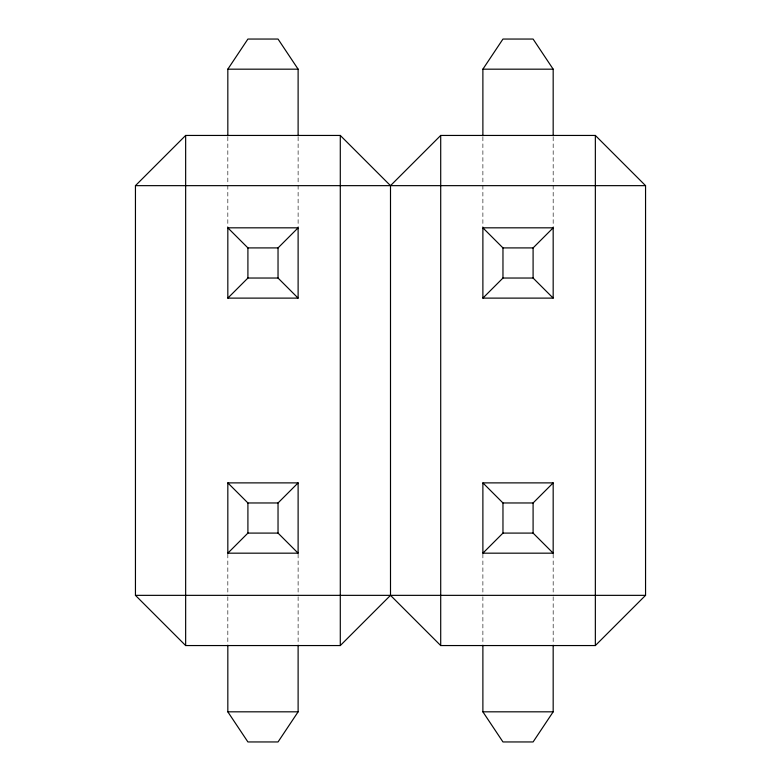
<?xml version="1.0" encoding="UTF-8"?>
<svg xmlns="http://www.w3.org/2000/svg" width="781" height="781" viewBox="0 0 781 781"><rect width="100%" height="100%" fill="white"/><g stroke="black" fill="none" stroke-linecap="round" stroke-linejoin="round"><path stroke-width="0.59" stroke-dasharray="3.9 2.93" d="M553.173 136.987L553.173 184.209M553.173 185.419L553.173 226.939M553.173 554.061L553.173 595.581M553.173 596.791L553.173 644.013M482.883 136.987L482.883 184.209M482.883 185.419L482.883 226.939M482.883 554.061L482.883 595.581M482.883 596.791L482.883 644.013M298.117 136.987L298.117 184.209M298.117 185.419L298.117 226.939M298.117 554.061L298.117 595.581M298.117 596.791L298.117 644.013M227.827 136.987L227.827 184.209M227.827 185.419L227.827 226.939M227.827 554.061L227.827 595.581M227.827 596.791L227.827 644.013"/><path stroke-width="1.17" d="M227.827 135.777L227.827 69.177L247.909 39.05L278.036 39.05L298.117 69.177L298.117 135.777M482.883 135.777L482.883 69.177L502.964 39.05L533.091 39.05L553.173 69.177L553.173 135.777M298.117 645.223L298.117 711.823L278.036 741.95L247.909 741.95L227.827 711.823L227.827 645.223M553.173 645.223L553.173 711.823L533.091 741.95L502.964 741.95L482.883 711.823L482.883 645.223M135.445 185.653L185.653 135.445L340.291 135.445L390.5 185.653L390.5 595.347L340.291 645.555L185.653 645.555L135.445 595.347L135.445 185.653L645.555 185.653L645.555 595.347L595.347 645.555L440.709 645.555L390.5 595.347M227.827 298.117L247.909 278.036L278.036 278.036L298.117 298.117L298.117 227.827L227.827 227.827L227.827 298.117L298.117 298.117M227.827 227.827L247.909 247.909L278.036 247.909L298.117 227.827M390.5 185.653L440.709 135.445L595.347 135.445L645.555 185.653M227.827 553.173L247.909 533.091L278.036 533.091L298.117 553.173L227.827 553.173L227.827 482.883L298.117 482.883L298.117 553.173M278.036 533.091L278.036 502.964L298.117 482.883M482.883 298.117L502.964 278.036L533.091 278.036L553.173 298.117L482.883 298.117L482.883 227.827L553.173 227.827L553.173 298.117M482.883 227.827L502.964 247.909L533.091 247.909L553.173 227.827M482.883 553.173L502.964 533.091L502.964 502.964L482.883 482.883L553.173 482.883L553.173 553.173L482.883 553.173L482.883 482.883M553.173 553.173L533.091 533.091L533.091 502.964L553.173 482.883M227.827 69.177L298.117 69.177M482.883 69.177L553.173 69.177M227.827 482.883L247.909 502.964L278.036 502.964M502.964 502.964L533.091 502.964M502.964 533.091L533.091 533.091M135.445 595.347L645.555 595.347M227.827 711.823L298.117 711.823M482.883 711.823L553.173 711.823M595.347 135.445L595.347 645.555M533.091 247.909L533.091 278.036M502.964 247.909L502.964 278.036M440.709 135.445L440.709 645.555M340.291 135.445L340.291 645.555M278.036 247.909L278.036 278.036M247.909 247.909L247.909 278.036M247.909 502.964L247.909 533.091M185.653 135.445L185.653 645.555"/></g></svg>
